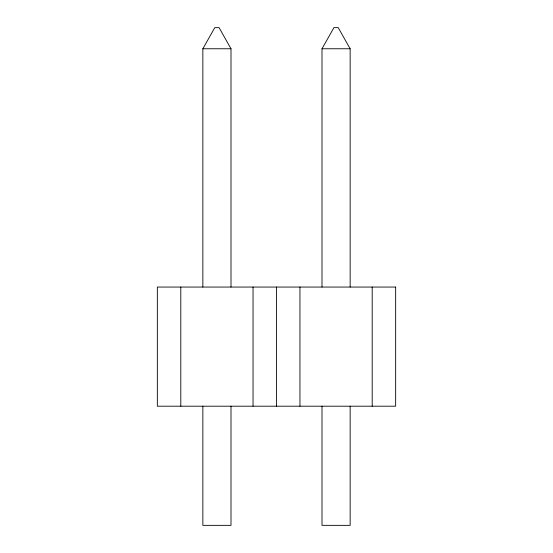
<?xml version="1.0" encoding="UTF-8"?>
<svg xmlns="http://www.w3.org/2000/svg" width="553" height="553" viewBox="0 0 553 553"><rect width="100%" height="100%" fill="white"/><g stroke="black" fill="none" stroke-linecap="round" stroke-linejoin="round"><path stroke-width="0.83" d="M202.854 287.055L202.854 48.761L214.771 27.65L219.085 27.65L231.002 48.761L231.002 287.055M321.998 287.055L321.998 48.761L333.915 27.65L338.229 27.65L350.146 48.761L350.146 287.055M202.854 48.761L231.002 48.761M321.998 48.761L350.146 48.761M372.197 287.055L372.197 406.199M350.146 406.199L350.146 525.35L321.998 525.35L321.998 406.199M299.954 287.055L299.954 406.199M276.5 287.055L276.5 406.199M253.046 287.055L253.046 406.199M231.002 406.199L231.002 525.35L202.854 525.35L202.854 406.199M180.803 287.055L180.803 406.199M395.651 287.055L157.349 287.055L157.349 406.199L395.651 406.199L395.651 287.055"/></g></svg>
